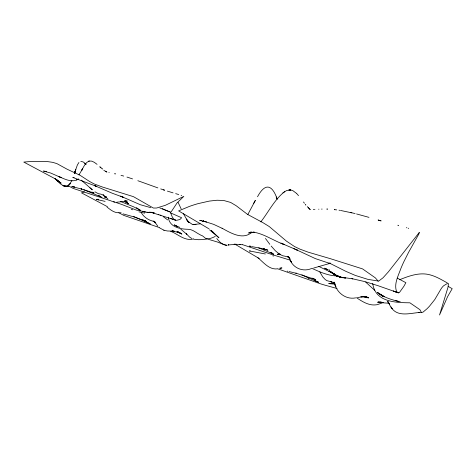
<?xml version="1.0" encoding="UTF-8"?>
<svg xmlns="http://www.w3.org/2000/svg" width="476" height="476" viewBox="0 0 476 476"><rect width="100%" height="100%" fill="white"/><g stroke="black" fill="none" stroke-linecap="round" stroke-linejoin="round"><path stroke-width="0.71" d="M226.618 245.033L226.641 245.705L227.052 245.265M75.148 171.705L74.75 173.199L75.63 169.974M75.154 171.687L75.696 169.748M74.726 173.264L75.553 170.23L74.863 172.734M74.649 173.288L75.464 170.563M75.767 169.492L77.392 164.94L78.927 162.471M75.547 170.259L75.803 169.385L74.464 173.074M71.936 180.386L69.532 184.432L70.329 183.439L68.764 185.122L69.621 184.456L66.705 186.104L68.127 186.104M247.812 214.563L255.362 200.366L253.577 203.561M78.951 174.894L82.556 168.867L81.586 170.563C83.586 167.183 85.15 162.483 89.202 161.066L88.292 161.418L89.339 161.025L91.731 161.144L94.284 162.304L97.074 164.357M257.51 196.761C265.507 181.975 272.415 185.241 277.193 199.039L276.247 197.106L277.193 199.039M260.836 221.881C268.654 211.766 274.45 199.706 284.606 191.632M206.691 222.048L204.93 221.56L213.623 224.345L222.691 228.569L222.078 228.236C230.806 233.061 243.075 240.469 251.994 232.098M250.935 232.99L251.965 232.175M282.875 192.941L286.689 190.489L290.705 189.983L292.865 190.65L296.726 193.53M77.963 179.25L78.576 178.899M77.683 179.446L76.398 180.029M215.241 236.447L212.712 237.601A49.361 33.112 -74.6 0 1 210.309 238.393C204.918 239.363 199.23 240.303 193.797 239.208M383.406 302.522L377.319 304.64A22.08 19.855 -88.6 0 1 371.339 304.759C365.788 303.896 361.016 300.701 356.423 297.661M77.314 179.636C71.382 182.695 64.51 179.006 58.982 176.626L61.339 177.703L50.742 173.056L43.435 171.057L46.577 171.503M251.203 231.937L248.579 233.038L250.453 232.347M250.876 232.169L249.65 232.675L254.291 232.193L253.446 232.115C264.608 233.996 273.694 240.85 284.594 244.682L280.923 243.123L297.536 250.215L293.912 248.698M399.554 279.757C409.164 275.89 419.886 271.927 430.31 274.932C436.391 276.562 441.799 279.888 447.273 282.899M84.407 191.798L81.515 192.863L106.469 206.167M279.858 268.375L281.953 267.934L279.775 268.131M313.708 268.03L330.035 263.359M311.363 268.595C303.152 272.094 293.442 268.327 290.122 259.985L291.687 262.633M193.649 238.845C186.889 241.094 180.648 236.542 175.049 233.395A73.774 49.671 83.6 0 0 171.759 231.747L170.658 231.271M357.524 297.589L364.223 296.447L360.838 296.869L366.217 297.107L363.42 296.631M328.928 263.186L330.231 262.996M381.222 302.058L378.2 302.26L381.109 302.218M74.125 177.393L72.768 177.441L96.331 186.294L94.837 185.7L112.14 193.191L123.451 197.361L120.636 196.136L140.355 204.739L150.821 207.685M279.989 254.19L277.222 254.255L279.793 254.202M98.49 199.236L96.211 199.337L105.089 201.378M200.134 223.833L193 224.499L196.029 224.654L192.209 224.315L187.52 221.06M116.757 202.211L127.33 201.11L125.343 201.086L125.973 201.098M228.075 244.95L236.59 244.319L234.079 244.23L240.279 244.503M67.622 186.402L63.927 185.92L67.622 186.402C63.189 186.919 59.678 183.427 56.888 180.469M355.691 297.875C346.302 299.791 337.371 293.24 334.771 284.297L335.907 286.808L334.015 282.244M318.611 209.214L318.95 209.19M277.663 268.827C269.297 270.047 263.65 262.496 257.933 257.76M398.37 292.859L393.39 291.062L398.37 292.859L399.364 292.585L403.785 286.451L405.879 282.696L397.329 278.133M314.594 209.446L314.933 209.428M119.476 212.802L121.1 212.736M321.532 209.095L322.127 209.083M250.257 250.923L249.37 250.935L265.382 253.994M152.463 212.445L147.286 212.338L142.883 211.409L145.269 212.046L143.294 211.528M295.763 249.466L315.374 258.611L330.79 263.769L345.909 271.362L355.269 275.408L367.775 279.329L378.664 281.12L383.037 277.776L388.374 271.861L419.338 232.377L418.904 233.9L408.563 252.393L403.749 261.937A73.578 31.13 -72.7 0 0 400.893 268.446C398.448 275.443 394.021 283.369 396.353 290.884A18.463 8.318 -72.9 0 0 397.061 291.943L397.835 292.657L378.224 285.761L364.931 281.625L351.96 278.662L352.829 278.823L339.727 277.032L333.843 274.158L336.99 275.997L342.851 277.74L339.727 277.032L345.564 278.079L339.828 277.062L336.895 275.949L328.833 270.969L331.457 272.593L318.825 266.435M333.129 283.678L328.743 283.642L330.808 283.708M333.783 283.672L335.098 283.666M146.917 212.272L152.409 212.445M338.537 275.896C329.065 276.241 320.253 272.141 311.834 268.303M381.24 302.206L377.938 302.212L382.186 302.48L377.795 302.183L381.704 302.665M327.53 209.077L326.822 209.077L327.315 209.089M150.297 212.451L152.332 212.457M45.428 171.586L46.612 171.592M152.278 212.451L150.166 212.445L152.873 212.469L149.214 212.242L154.194 212.712L150.702 212.213L175.263 220.043A7.634 5.331 -72.3 0 0 176.501 220.346L179.857 219.543L181.671 217.782L170.902 213.04M207.494 238.946C204.835 238.904 203.645 235.757 201.003 235.233A51.789 34.349 -75 0 1 199.831 234.608C195.898 232.675 192.435 229.105 187.847 229.271C179.869 229.2 169.194 226.862 168.331 217.193M126.146 201.104L126.485 201.11M149.88 212.403L152.701 212.475M421.581 312.553L418.904 312.476L419.588 312.458C410.032 313.196 397.02 317.468 390.992 307.038L392.343 308.823L390.421 306.324L387.821 301.373L389.576 304.212L387.631 301.82M147.286 212.338L150.785 212.445M147.614 212.35L152.588 212.48M152.558 212.475L149.732 212.373L152.433 212.486M388.589 303.218L383.263 302.843M80.801 161.328L83.276 161.989L86.073 164.309L84.841 163.155L85.835 164.047M152.766 212.516L149.571 212.338L152.403 212.475L151.582 212.415M329.315 283.66L334.485 284.107M153.51 213.569L153.159 213.545L153.879 213.599M313.345 209.458L314.023 209.511M143.46 211.487L136.523 210.142L124.831 205.656A182.046 86.352 56.5 0 0 121.392 204.335L113.58 201.693M334.848 209.69L334.402 209.654L336.716 209.886M144.656 213.147L138.897 211.838M105.196 196.915L106.13 197.01L104.066 196.796L106.374 197.183M118.381 212.79C113.942 212.73 110.337 209.708 107.052 207.072M201.663 220.644L199.694 220.43L205.739 221.786M279.174 254.101L280.412 254.249M124.736 201.021L125.789 201.152L124.42 200.955M242.308 244.771L239.523 244.39M71.709 186.55L74.512 186.955L72.054 186.598L81.931 189.121L81.009 188.859L94.141 193.06L91.969 192.09M339.007 210.202L339.745 210.321M226.04 244.991C221.995 244.7 219.043 241.505 216.77 238.446M340.483 210.446L351.847 212.837L350.663 212.546M364.039 296.75L367.74 297.5L365.675 296.78M108.885 172.58L109.2 172.639M115.347 173.877L114.692 173.752L115.21 173.859M132.685 209.779L131.239 209.452M400.209 301.719C392.129 300.047 384.001 297.464 377.325 292.454L384.465 296.786L378.152 293.037L382.151 295.971M289.045 271.54L296.655 273.391L295.87 273.135L315.731 279.62L311.953 278.079M106.422 197.189L104.785 196.82L106.588 197.237M251.697 246.598L264.733 249.013L263.472 248.877L267.899 250.215L265.911 249.305M352.151 212.873L355.108 213.581M287.248 271.124L287.843 271.266M123.082 213.879L133.934 216.889L146.554 221.483L144.038 220.549M114.615 202.116L111.854 201.396M208.381 239.303L217.472 242.028L226.641 245.705M395.687 300.689L398.311 301.356M158.258 214.361L158.954 214.563M398.12 225.326L397.805 225.243M398.281 225.368L398.59 225.451M175.662 193.643L178.75 194.541M356.578 213.956L368.971 217.365M121.017 175.335L123.695 176.066M159.674 227.671L123.76 215.39L118.518 212.594M378.313 220.09L381.127 220.906L378.111 219.995M337.079 288.515L325.882 285.416A228.432 185.813 -54.8 0 1 320.955 283.964L278.014 268.91M406.361 227.653L406.891 227.814M290.414 260.229L271.528 254.416L242.457 244.634M168.415 191.429L173.056 192.863M111.396 201.009L73.215 188.436L68.473 185.902M167.915 191.275L167.409 191.114M132.566 178.911L126.961 177.066M164.083 230.277L159.728 227.962M408.194 228.218L408.705 228.379M163.441 189.835L164.619 190.221L160.715 188.907M159.871 207.982L169.492 211.778M163.762 230.176L167.284 230.979L174.246 231.193L172.02 230.824L180.291 233.067L177.447 231.622M170.271 218.317L175.62 220.18M143.419 220.328L145.353 221.001L142.55 219.591M181.106 195.315L181.719 195.529M365.538 296.738L368.025 297.607L365.586 296.673M179.863 227.385L176.239 225.945M157.871 187.901L137.844 180.713M336.705 275.842L333.646 274.033L339.929 277.091L336.99 275.997L331.873 272.48M120.571 201.485L133.72 206.864L140.432 210.344L136.374 207.637M162.298 208.696L168.355 211.255M272.813 255.844L273.456 256.094M133.232 216.384L135.208 217.181M365.604 296.685L368.727 297.922L365.824 296.726M83.895 189.781L100.263 196.57M106.386 171.818L106.916 172.044L105.833 171.515M272.629 253.69L273.426 254.077M160.347 215.098L160.965 215.372M258.688 247.877L272.349 253.577L270.57 252.75M136.136 217.58L150.255 223.928L145.692 221.483M315.207 280.721L318.551 282.226L307.431 277.484L308.882 278.198M378.158 281.126L375.35 277.871L362.593 268.91L330.332 258.67L308.281 252.197L300.142 249.222L294.543 246.562L286.385 241.076L269.297 226.588L263.103 222.762L247.55 214.396L236.12 205.691L230.61 202.419L223.655 200.467L217.026 200.241L209.315 201.092L198.081 203.633A86.388 55.234 -27.1 0 0 189.496 206.382L178.607 210.898L208.214 228.385M169.23 211.659L170.39 212.201M308.264 277.895L301.855 274.83M127.544 202.883L124.664 201.253M126.277 202.276L125.604 201.955L128.526 203.787L126.211 202.175M176.87 226.237L174.252 224.856L177.679 226.874M175.263 220.043L174.555 219.668A10.978 7.664 -72.5 0 1 173.579 218.877L172.294 216.991L170.343 212.183L171.324 211.653L177.084 202.901L183.855 196.35L165.428 205.275L156.658 208.018L153.397 208.048L133.458 196.659L102.197 186.943L94.23 183.98L89.589 181.493L79.962 175.222L67.158 169.236L56.93 163.631L52.747 162.352L47.291 161.554L33.374 161.382A77.433 26.15 -13.6 0 0 27.644 161.739L23.8 162.084L53.794 178.078M337.734 276.211L331.593 272.653L334.973 274.896L331.225 272.082L337.3 276.11L331.939 272.528M179.178 232.556L179.63 232.794L177.066 231.425M54.258 178.321L55.603 179.041M55.74 179.119L57.09 179.833M106.91 206.405L107.344 206.638M191.78 238.476L189.561 237.078L186.217 233.656L186.86 234.353L180.832 229.212M177.001 231.485L181.88 234.115L178.726 232.187M448.321 286.469L452.2 288.688L447.618 296.637L439.526 314.999L447.922 287.552L448.511 283.595L446.851 283.803L443.751 285.689A13.066 5.29 -72.7 0 0 440.639 289.581L434.778 299.559L429.519 306.151A81.884 36.021 -74.2 0 1 426.877 308.882L422.974 312.173L421.409 312.464L419.915 309.686L409.89 302.801C395.264 302.647 375.177 302.093 372.702 283.387M337.091 276.038L333.944 274.224L330.642 271.421M314.071 280.049L315.695 280.995M271.945 253.196L273.754 254.261M208.666 228.653L209.083 228.902M235.138 244.295L259.218 258.522M101.965 197.445L98.621 195.273M365.568 296.845L367.234 297.851L365.449 296.75M105.095 171.104L105.898 171.598L105.154 171.122M94.98 191.852L98.282 193.667L100.989 194.184L104.012 195.475L103.084 194.785L107.862 198.92M57.132 180.493L59.316 181.874L55.008 178.726L59.429 181.969L55.948 179.351M272.058 253.262L271.177 252.554L272.7 253.714L271.308 252.661M126.967 202.782L127.83 203.341M163.387 216.723L167.665 219.936M124.534 201.181L125.384 201.794M59.006 181.659L60.845 182.933L58.631 181.421L61.208 183.195M103.786 170.182L104.524 170.741M55.894 179.321L59.565 182.135M209.577 229.843L218.942 237.774L213.516 232.597M89.934 187.794L92.338 189.805L81.247 180.16M102.102 168.766L101.769 168.48L102.447 169.063M211.296 230.604L212.724 231.848M374.66 290.277L365.663 282.066M187.443 221.019L189.216 222.607L186.366 219.091L188.044 221.816L183.456 213.718M211.201 230.491L213.218 232.359L212.195 231.348M307.264 206.608L310.245 209.624L308.156 207.506M381.919 295.477L382.912 296.5M328.851 269.481L329.743 270.451M212.022 231.324L213.385 232.818M296.911 193.791L298.523 195.636M157.812 226.237L154.438 221.477M334.438 283.143L330.755 281.738L332.07 281.965L326.958 280.679L325.275 279.585L322.776 276.931L319.812 271.939M271.165 246.05L275.348 250.763L279.567 254.226L282.655 255.731L287.855 256.82L287.278 256.594L289.825 258.468L288.432 256.677L289.955 258.647L288.908 257.26M305.503 204.609L305.866 205.061L305.622 204.757M265.459 238.458L269.809 244.313M303.48 201.961L304.438 203.234M141.17 212.504C143.895 217.294 148.613 220.334 153.938 221.382L153.147 221.108L154.926 222.161L154.147 221.251L155.146 222.548L154.337 221.382L155.289 222.923M291.288 261.949L288.337 256.546M178.113 202.395L181.154 208.905M333.979 282.179L334.509 283.5L334.015 282.214M334.027 282.31L334.539 283.696L334.081 282.399M203.68 220.793L202.455 221.298L203.68 220.816M68.086 186.324L64.837 186.241L63.1 185.58L64.837 186.241L68.086 186.324M228.676 244.884L228.325 244.926L228.718 244.896M290.765 189.978L288.861 189.942L290.705 189.983M250.215 246.211L249.472 246.08L250.947 246.413L250.215 246.211M98.603 199.771L97.384 199.515L98.586 199.789M327.714 269.642L324.709 268.202L327.714 269.642M101.091 167.873L99.793 166.784L101.049 167.844"/></g></svg>
